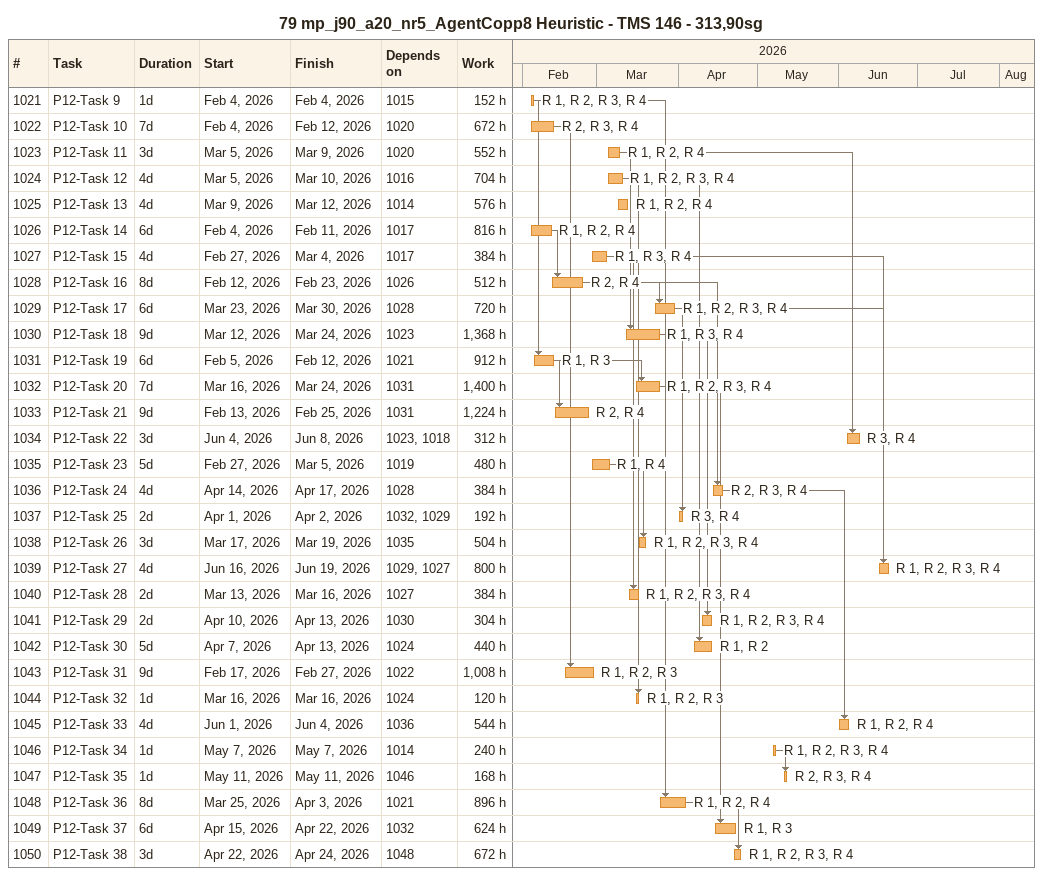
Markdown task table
79 mp_j90_a20_nr5_AgentCopp8 Heuristic - TMS 146 - 313,90sg

| ID | Task | Duration | Start | Finish | Predecessors | Resources | Work (h) |
|---|---|---|---|---|---|---|---|
| 1021 | P12-Task 9 | 1d | 2026-02-04 | 2026-02-04 | 1015 | R 1, R 2, R 3, R 4 | 152 |
| 1022 | P12-Task 10 | 7d | 2026-02-04 | 2026-02-12 | 1020 | R 2, R 3, R 4 | 672 |
| 1023 | P12-Task 11 | 3d | 2026-03-05 | 2026-03-09 | 1020 | R 1, R 2, R 4 | 552 |
| 1024 | P12-Task 12 | 4d | 2026-03-05 | 2026-03-10 | 1016 | R 1, R 2, R 3, R 4 | 704 |
| 1025 | P12-Task 13 | 4d | 2026-03-09 | 2026-03-12 | 1014 | R 1, R 2, R 4 | 576 |
| 1026 | P12-Task 14 | 6d | 2026-02-04 | 2026-02-11 | 1017 | R 1, R 2, R 4 | 816 |
| 1027 | P12-Task 15 | 4d | 2026-02-27 | 2026-03-04 | 1017 | R 1, R 3, R 4 | 384 |
| 1028 | P12-Task 16 | 8d | 2026-02-12 | 2026-02-23 | 1026 | R 2, R 4 | 512 |
| 1029 | P12-Task 17 | 6d | 2026-03-23 | 2026-03-30 | 1028 | R 1, R 2, R 3, R 4 | 720 |
| 1030 | P12-Task 18 | 9d | 2026-03-12 | 2026-03-24 | 1023 | R 1, R 3, R 4 | 1368 |
| 1031 | P12-Task 19 | 6d | 2026-02-05 | 2026-02-12 | 1021 | R 1, R 3 | 912 |
| 1032 | P12-Task 20 | 7d | 2026-03-16 | 2026-03-24 | 1031 | R 1, R 2, R 3, R 4 | 1400 |
| 1033 | P12-Task 21 | 9d | 2026-02-13 | 2026-02-25 | 1031 | R 2, R 4 | 1224 |
| 1034 | P12-Task 22 | 3d | 2026-06-04 | 2026-06-08 | 1023, 1018 | R 3, R 4 | 312 |
| 1035 | P12-Task 23 | 5d | 2026-02-27 | 2026-03-05 | 1019 | R 1, R 4 | 480 |
| 1036 | P12-Task 24 | 4d | 2026-04-14 | 2026-04-17 | 1028 | R 2, R 3, R 4 | 384 |
| 1037 | P12-Task 25 | 2d | 2026-04-01 | 2026-04-02 | 1032, 1029 | R 3, R 4 | 192 |
| 1038 | P12-Task 26 | 3d | 2026-03-17 | 2026-03-19 | 1035 | R 1, R 2, R 3, R 4 | 504 |
| 1039 | P12-Task 27 | 4d | 2026-06-16 | 2026-06-19 | 1029, 1027 | R 1, R 2, R 3, R 4 | 800 |
| 1040 | P12-Task 28 | 2d | 2026-03-13 | 2026-03-16 | 1027 | R 1, R 2, R 3, R 4 | 384 |
| 1041 | P12-Task 29 | 2d | 2026-04-10 | 2026-04-13 | 1030 | R 1, R 2, R 3, R 4 | 304 |
| 1042 | P12-Task 30 | 5d | 2026-04-07 | 2026-04-13 | 1024 | R 1, R 2 | 440 |
| 1043 | P12-Task 31 | 9d | 2026-02-17 | 2026-02-27 | 1022 | R 1, R 2, R 3 | 1008 |
| 1044 | P12-Task 32 | 1d | 2026-03-16 | 2026-03-16 | 1024 | R 1, R 2, R 3 | 120 |
| 1045 | P12-Task 33 | 4d | 2026-06-01 | 2026-06-04 | 1036 | R 1, R 2, R 4 | 544 |
| 1046 | P12-Task 34 | 1d | 2026-05-07 | 2026-05-07 | 1014 | R 1, R 2, R 3, R 4 | 240 |
| 1047 | P12-Task 35 | 1d | 2026-05-11 | 2026-05-11 | 1046 | R 2, R 3, R 4 | 168 |
| 1048 | P12-Task 36 | 8d | 2026-03-25 | 2026-04-03 | 1021 | R 1, R 2, R 4 | 896 |
| 1049 | P12-Task 37 | 6d | 2026-04-15 | 2026-04-22 | 1032 | R 1, R 3 | 624 |
| 1050 | P12-Task 38 | 3d | 2026-04-22 | 2026-04-24 | 1048 | R 1, R 2, R 3, R 4 | 672 |
